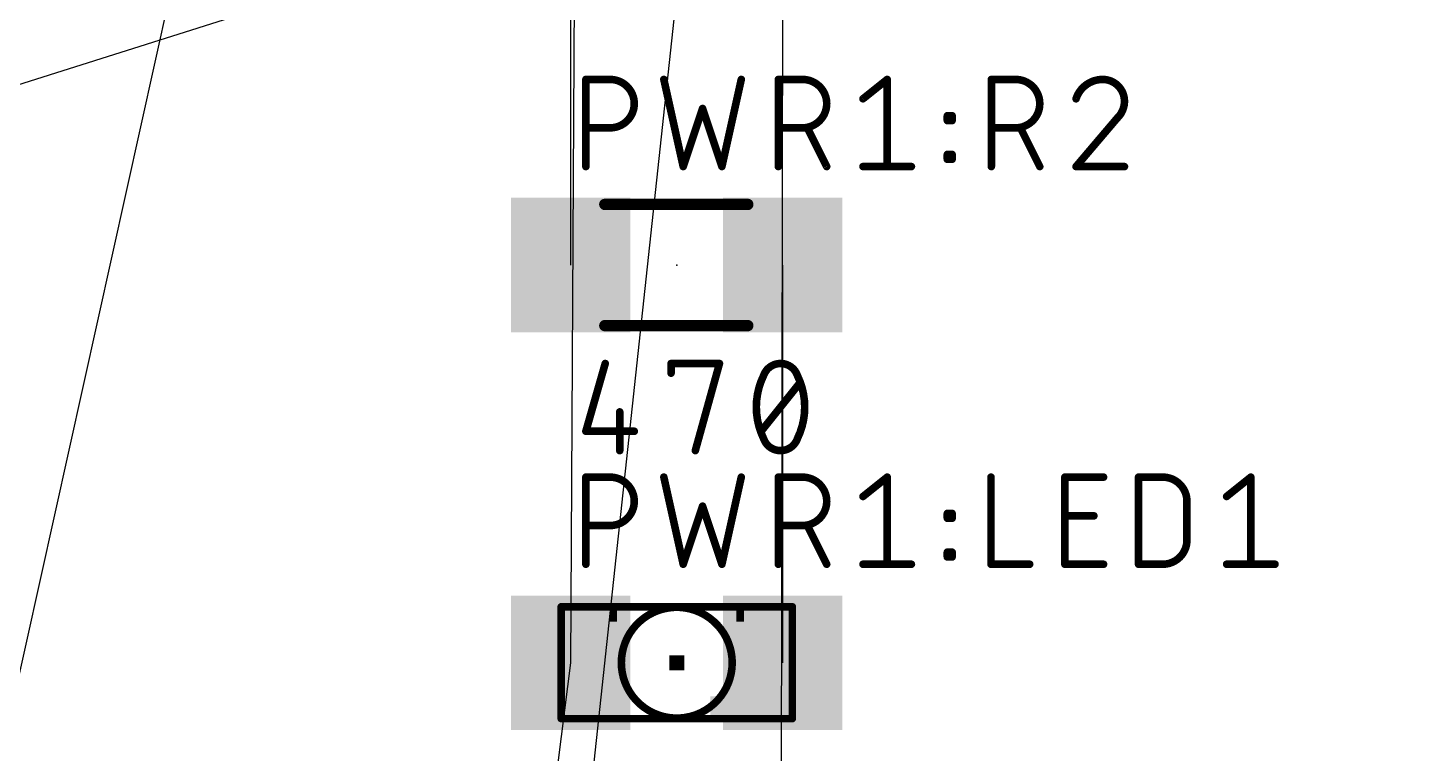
# Model space of a CAD drawing. Extents: x -83 to 167, y -158 to 93.
# Drawn here: x 116.71 to 135.4, y 15.59 to 25.32 of the extents above; entities that cross this region are included whole.
import ezdxf

# ---------------------------------------------------------------- set-up
doc = ezdxf.new("R2010")
doc.units = 0
for name, color, linetype in [('1', 22, 'CONTINUOUS'), ('19', 53, 'CONTINUOUS'), ('21', 253, 'CONTINUOUS'), ('23', 7, 'CONTINUOUS'), ('25', 253, 'CONTINUOUS'), ('27', 253, 'CONTINUOUS'), ('51', 253, 'CONTINUOUS')]:
    doc.layers.add(name, color=color, linetype=linetype)

# ---------------------------------------------------------------- blocks, each defined once
blk = doc.blocks.new('RECT')
blk.add_solid([(-0.5, -0.5), (0.5, -0.5), (-0.5, 0.5), (0.5, 0.5)])

msp = doc.modelspace()

# ---------------------------------------------------------------- linework, layer by layer
at = {"layer": '19'}
for p, q in [((110.876, -9.126), (125.652, 57.442)), ((158.9166, 37.9348), (109.4562, 22.301)), ((123.992, 16.802), (124.114, 37.818)), ((124.014, 12.738), (126.714, 37.818)), ((123.992, 22.136), (123.992, 31.788)), ((126.814, 12.738), (126.836, 26.454)), ((126.836, 16.802), (126.836, 22.136)), ((122.498, 5.013), (123.992, 16.802))]:
    msp.add_line(p, q, dxfattribs=at)
at = {"layer": '21'}
for points, const_width in [([(125.964, 17.302, 0.4424), (124.864, 17.302)], 0.1016), ([(124.8452, 17.3191, 1), (124.8828, 17.2849)], 0.0508), ([(125.9452, 17.2849, 1), (125.9828, 17.3191)], 0.0508), ([(124.864, 16.302, 0.4424), (125.964, 16.302)], 0.1016), ([(124.8828, 16.3191, 1), (124.8452, 16.2849)], 0.0508), ([(125.9828, 16.2849, 1), (125.9452, 16.3191)], 0.0508)]:
    msp.add_lwpolyline(points, format="xyb", dxfattribs=dict(at, const_width=const_width))
at = {"layer": '23'}
for p in [(125.414, 22.136), (125.414, 16.802)]:
    msp.add_point(p, dxfattribs=at)
at = {"layer": '25', "const_width": 0.1016}
for points in [[(124.1948, 23.4568), (124.1948, 24.6252)], [(124.1948, 24.6252), (124.5194, 24.6252)], [(125.2404, 24.6252), (125.5001, 23.4568)], [(126.0194, 23.4568), (126.279, 24.6252)], [(126.776, 23.4568), (126.776, 24.6252)], [(126.776, 24.6252), (127.1006, 24.6252)], [(127.9117, 24.3656), (128.2362, 24.6252)], [(128.2362, 24.6252), (128.2362, 23.4568)], [(129.6335, 23.4568), (129.6335, 24.6252)], [(129.6335, 24.6252), (129.9581, 24.6252)], [(125.5001, 23.4568), (125.7597, 24.2357)], [(125.7597, 24.2357), (126.0194, 23.4568)], [(129.042, 24.0735), (129.042, 24.1384)], [(129.042, 24.1384), (129.1069, 24.1384)], [(129.1069, 24.0735), (129.042, 24.0735)], [(129.1069, 24.1384), (129.1069, 24.0735)], [(131.3209, 24.1059), (130.7691, 23.4568)], [(124.5194, 23.9761), (124.1948, 23.9761)], [(127.1006, 23.9761), (126.776, 23.9761)], [(127.4251, 23.4568), (127.1655, 23.9761)], [(129.9581, 23.9761), (129.6335, 23.9761)], [(130.2826, 23.4568), (130.023, 23.9761)], [(129.042, 23.5542), (129.042, 23.6191)], [(129.042, 23.6191), (129.1069, 23.6191)], [(129.1069, 23.5542), (129.042, 23.5542)], [(129.1069, 23.6191), (129.1069, 23.5542)], [(127.9117, 23.4568), (128.5608, 23.4568)], [(130.7691, 23.4568), (131.4183, 23.4568)], [(124.1948, 18.1228), (124.1948, 19.2912)], [(124.1948, 19.2912), (124.5194, 19.2912)], [(125.2404, 19.2912), (125.5001, 18.1228)], [(126.0194, 18.1228), (126.279, 19.2912)], [(126.776, 18.1228), (126.776, 19.2912)], [(126.776, 19.2912), (127.1006, 19.2912)], [(127.9117, 19.0316), (128.2362, 19.2912)], [(128.2362, 19.2912), (128.2362, 18.1228)], [(129.6284, 19.2912), (129.6284, 18.1228)], [(130.619, 18.1228), (130.619, 19.2912)], [(130.619, 19.2912), (131.1383, 19.2912)], [(131.6074, 18.1228), (131.6074, 19.2912)], [(131.6074, 19.2912), (131.9319, 19.2912)], [(132.7885, 19.0316), (133.113, 19.2912)], [(133.113, 19.2912), (133.113, 18.1228)], [(125.5001, 18.1228), (125.7597, 18.9017)], [(125.7597, 18.9017), (126.0194, 18.1228)], [(132.2565, 18.9666), (132.2565, 18.4474)], [(124.5194, 18.6421), (124.1948, 18.6421)], [(127.1006, 18.6421), (126.776, 18.6421)], [(127.4251, 18.1228), (127.1655, 18.6421)], [(129.042, 18.7395), (129.042, 18.8044)], [(129.042, 18.8044), (129.1069, 18.8044)], [(129.1069, 18.7395), (129.042, 18.7395)], [(129.1069, 18.8044), (129.1069, 18.7395)], [(130.619, 18.7719), (131.0085, 18.7719)], [(129.042, 18.2202), (129.042, 18.2851)], [(129.042, 18.2851), (129.1069, 18.2851)], [(129.1069, 18.2851), (129.1069, 18.2202)], [(127.9117, 18.1228), (128.5608, 18.1228)], [(129.1069, 18.2202), (129.042, 18.2202)], [(129.6284, 18.1228), (130.1477, 18.1228)], [(131.1383, 18.1228), (130.619, 18.1228)], [(131.9319, 18.1228), (131.6074, 18.1228)], [(132.7885, 18.1228), (133.4376, 18.1228)]]:
    msp.add_lwpolyline(points, dxfattribs=at)
at = {"layer": '25'}
for points, const_width in [([(124.2202, 24.6252, 1), (124.1694, 24.6252)], 0.0508), ([(124.1948, 24.6506, 1), (124.1948, 24.5998)], 0.0508), ([(124.5194, 23.9761, 1), (124.5194, 24.6252)], 0.1016), ([(124.5194, 24.6506, 1), (124.5194, 24.5998)], 0.0508), ([(124.5194, 24.5998, 1), (124.5194, 24.6506)], 0.0508), ([(125.2652, 24.6307, 1), (125.2156, 24.6197)], 0.0508), ([(126.3038, 24.6197, 1), (126.2542, 24.6307)], 0.0508), ([(126.8014, 24.6252, 1), (126.7506, 24.6252)], 0.0508), ([(126.776, 24.6506, 1), (126.776, 24.5998)], 0.0508), ([(127.1006, 23.9761, 1), (127.1006, 24.6252)], 0.1016), ([(127.1006, 24.6506, 1), (127.1006, 24.5998)], 0.0508), ([(127.1006, 24.5998, 1), (127.1006, 24.6506)], 0.0508), ([(128.2616, 24.6252, 1), (128.2108, 24.6252)], 0.0508), ([(128.2521, 24.6054, 1), (128.2203, 24.645)], 0.0508), ([(129.6589, 24.6252, 1), (129.6081, 24.6252)], 0.0508), ([(129.6335, 24.6506, 1), (129.6335, 24.5998)], 0.0508), ([(129.9581, 23.9761, 1), (129.9581, 24.6252)], 0.1016), ([(129.9581, 24.6506, 1), (129.9581, 24.5998)], 0.0508), ([(129.9581, 24.5998, 1), (129.9581, 24.6506)], 0.0508), ([(131.1262, 24.6252, 0.3252), (130.7691, 24.3656)], 0.1016), ([(131.4183, 24.3331, 0.4142), (131.1262, 24.6252)], 0.1016), ([(131.1262, 24.6506, 1), (131.1262, 24.5998)], 0.0508), ([(131.1262, 24.5998, 1), (131.1262, 24.6506)], 0.0508), ([(127.8958, 24.3854, 1), (127.9275, 24.3457)], 0.0508), ([(130.745, 24.3734, 1), (130.7933, 24.3577)], 0.0508), ([(131.3209, 24.1059, 0.2053), (131.4183, 24.3331)], 0.1016), ([(131.4437, 24.3331, 1), (131.3929, 24.3331)], 0.0508), ([(131.3929, 24.3331, 1), (131.4437, 24.3331)], 0.0508), ([(125.7838, 24.2438, 1), (125.7356, 24.2277)], 0.0508), ([(125.7838, 24.2277, 1), (125.7356, 24.2438)], 0.0508), ([(129.0674, 24.1384, 1), (129.0166, 24.1384)], 0.0508), ([(129.042, 24.1638, 1), (129.042, 24.113)], 0.0508), ([(129.042, 24.0989, 1), (129.042, 24.0481)], 0.0508), ([(129.1323, 24.1384, 1), (129.0815, 24.1384)], 0.0508), ([(129.1069, 24.113, 1), (129.1069, 24.1638)], 0.0508), ([(129.1069, 24.0481, 1), (129.1069, 24.0989)], 0.0508), ([(131.3034, 24.1243, 1), (131.3384, 24.0875)], 0.0508), ([(131.3402, 24.0895, 1), (131.3015, 24.1224)], 0.0508), ([(124.1948, 24.0015, 1), (124.1948, 23.9507)], 0.0508), ([(124.5194, 24.0015, 1), (124.5194, 23.9507)], 0.0508), ([(124.5194, 23.9507, 1), (124.5194, 24.0015)], 0.0508), ([(126.776, 24.0015, 1), (126.776, 23.9507)], 0.0508), ([(127.1006, 24.0015, 1), (127.1006, 23.9507)], 0.0508), ([(127.1006, 23.9507, 1), (127.1006, 24.0015)], 0.0508), ([(127.1882, 23.9874, 1), (127.1428, 23.9647)], 0.0508), ([(129.0166, 24.0735, 1), (129.0674, 24.0735)], 0.0508), ([(129.0815, 24.0735, 1), (129.1323, 24.0735)], 0.0508), ([(129.6335, 24.0015, 1), (129.6335, 23.9507)], 0.0508), ([(129.9581, 24.0015, 1), (129.9581, 23.9507)], 0.0508), ([(129.9581, 23.9507, 1), (129.9581, 24.0015)], 0.0508), ([(130.0457, 23.9874, 1), (130.0003, 23.9647)], 0.0508), ([(129.0674, 23.6191, 1), (129.0166, 23.6191)], 0.0508), ([(129.042, 23.6445, 1), (129.042, 23.5937)], 0.0508), ([(129.042, 23.5796, 1), (129.042, 23.5288)], 0.0508), ([(129.0166, 23.5542, 1), (129.0674, 23.5542)], 0.0508), ([(129.1323, 23.6191, 1), (129.0815, 23.6191)], 0.0508), ([(129.0815, 23.5542, 1), (129.1323, 23.5542)], 0.0508), ([(129.1069, 23.5937, 1), (129.1069, 23.6445)], 0.0508), ([(129.1069, 23.5288, 1), (129.1069, 23.5796)], 0.0508), ([(124.1694, 23.4568, 1), (124.2202, 23.4568)], 0.0508), ([(125.476, 23.4648, 1), (125.5242, 23.4488)], 0.0508), ([(125.4753, 23.4513, 1), (125.5249, 23.4623)], 0.0508), ([(125.9946, 23.4623, 1), (126.0442, 23.4513)], 0.0508), ([(125.9953, 23.4488, 1), (126.0435, 23.4648)], 0.0508), ([(126.7506, 23.4568, 1), (126.8014, 23.4568)], 0.0508), ([(127.4024, 23.4454, 1), (127.4479, 23.4682)], 0.0508), ([(127.9117, 23.4822, 1), (127.9117, 23.4314)], 0.0508), ([(128.2108, 23.4568, 1), (128.2616, 23.4568)], 0.0508), ([(128.5608, 23.4314, 1), (128.5608, 23.4822)], 0.0508), ([(129.6081, 23.4568, 1), (129.6589, 23.4568)], 0.0508), ([(130.2599, 23.4454, 1), (130.3053, 23.4682)], 0.0508), ([(130.7691, 23.4822, 1), (130.7691, 23.4314)], 0.0508), ([(130.7498, 23.4733, 1), (130.7885, 23.4403)], 0.0508), ([(131.4183, 23.4314, 1), (131.4183, 23.4822)], 0.0508), ([(124.2202, 19.2912, 1), (124.1694, 19.2912)], 0.0508), ([(124.1948, 19.3166, 1), (124.1948, 19.2658)], 0.0508), ([(124.5194, 18.6421, 1), (124.5194, 19.2912)], 0.1016), ([(124.5194, 19.3166, 1), (124.5194, 19.2658)], 0.0508), ([(124.5194, 19.2658, 1), (124.5194, 19.3166)], 0.0508), ([(125.2652, 19.2967, 1), (125.2156, 19.2857)], 0.0508), ([(126.3038, 19.2857, 1), (126.2542, 19.2967)], 0.0508), ([(126.8014, 19.2912, 1), (126.7506, 19.2912)], 0.0508), ([(126.776, 19.3166, 1), (126.776, 19.2658)], 0.0508), ([(127.1006, 18.6421, 1), (127.1006, 19.2912)], 0.1016), ([(127.1006, 19.3166, 1), (127.1006, 19.2658)], 0.0508), ([(127.1006, 19.2658, 1), (127.1006, 19.3166)], 0.0508), ([(128.2616, 19.2912, 1), (128.2108, 19.2912)], 0.0508), ([(128.2521, 19.2714, 1), (128.2203, 19.311)], 0.0508), ([(129.6538, 19.2912, 1), (129.603, 19.2912)], 0.0508), ([(130.6444, 19.2912, 1), (130.5936, 19.2912)], 0.0508), ([(130.619, 19.3166, 1), (130.619, 19.2658)], 0.0508), ([(131.1383, 19.2658, 1), (131.1383, 19.3166)], 0.0508), ([(131.6328, 19.2912, 1), (131.582, 19.2912)], 0.0508), ([(131.6074, 19.3166, 1), (131.6074, 19.2658)], 0.0508), ([(132.2565, 18.9666, 0.4142), (131.9319, 19.2912)], 0.1016), ([(131.9319, 19.3166, 1), (131.9319, 19.2658)], 0.0508), ([(131.9319, 19.2658, 1), (131.9319, 19.3166)], 0.0508), ([(133.1384, 19.2912, 1), (133.0876, 19.2912)], 0.0508), ([(133.1289, 19.2714, 1), (133.0971, 19.311)], 0.0508), ([(127.8958, 19.0514, 1), (127.9275, 19.0117)], 0.0508), ([(132.7726, 19.0514, 1), (132.8043, 19.0117)], 0.0508), ([(125.7838, 18.9098, 1), (125.7356, 18.8937)], 0.0508), ([(125.7838, 18.8937, 1), (125.7356, 18.9098)], 0.0508), ([(132.2819, 18.9666, 1), (132.2311, 18.9666)], 0.0508), ([(132.2311, 18.9666, 1), (132.2819, 18.9666)], 0.0508), ([(124.1948, 18.6675, 1), (124.1948, 18.6167)], 0.0508), ([(124.5194, 18.6675, 1), (124.5194, 18.6167)], 0.0508), ([(124.5194, 18.6167, 1), (124.5194, 18.6675)], 0.0508), ([(126.776, 18.6675, 1), (126.776, 18.6167)], 0.0508), ([(127.1006, 18.6675, 1), (127.1006, 18.6167)], 0.0508), ([(127.1006, 18.6167, 1), (127.1006, 18.6675)], 0.0508), ([(127.1882, 18.6534, 1), (127.1428, 18.6307)], 0.0508), ([(129.0674, 18.8044, 1), (129.0166, 18.8044)], 0.0508), ([(129.042, 18.8298, 1), (129.042, 18.779)], 0.0508), ([(129.042, 18.7649, 1), (129.042, 18.7141)], 0.0508), ([(129.0166, 18.7395, 1), (129.0674, 18.7395)], 0.0508), ([(129.1323, 18.8044, 1), (129.0815, 18.8044)], 0.0508), ([(129.0815, 18.7395, 1), (129.1323, 18.7395)], 0.0508), ([(129.1069, 18.779, 1), (129.1069, 18.8298)], 0.0508), ([(129.1069, 18.7141, 1), (129.1069, 18.7649)], 0.0508), ([(130.619, 18.7973, 1), (130.619, 18.7465)], 0.0508), ([(131.0085, 18.7465, 1), (131.0085, 18.7973)], 0.0508), ([(129.0674, 18.2851, 1), (129.0166, 18.2851)], 0.0508), ([(129.042, 18.3105, 1), (129.042, 18.2597)], 0.0508), ([(129.1323, 18.2851, 1), (129.0815, 18.2851)], 0.0508), ([(129.1069, 18.2597, 1), (129.1069, 18.3105)], 0.0508), ([(131.9319, 18.1228, 0.4142), (132.2565, 18.4474)], 0.1016), ([(132.2819, 18.4474, 1), (132.2311, 18.4474)], 0.0508), ([(132.2311, 18.4474, 1), (132.2819, 18.4474)], 0.0508), ([(124.1694, 18.1228, 1), (124.2202, 18.1228)], 0.0508), ([(125.476, 18.1308, 1), (125.5242, 18.1148)], 0.0508), ([(125.4753, 18.1173, 1), (125.5249, 18.1283)], 0.0508), ([(125.9946, 18.1283, 1), (126.0442, 18.1173)], 0.0508), ([(125.9953, 18.1148, 1), (126.0435, 18.1308)], 0.0508), ([(126.7506, 18.1228, 1), (126.8014, 18.1228)], 0.0508), ([(127.4024, 18.1114, 1), (127.4479, 18.1342)], 0.0508), ([(127.9117, 18.1482, 1), (127.9117, 18.0974)], 0.0508), ([(128.2108, 18.1228, 1), (128.2616, 18.1228)], 0.0508), ([(128.5608, 18.0974, 1), (128.5608, 18.1482)], 0.0508), ([(129.042, 18.2456, 1), (129.042, 18.1948)], 0.0508), ([(129.0166, 18.2202, 1), (129.0674, 18.2202)], 0.0508), ([(129.0815, 18.2202, 1), (129.1323, 18.2202)], 0.0508), ([(129.1069, 18.1948, 1), (129.1069, 18.2456)], 0.0508), ([(129.6284, 18.1482, 1), (129.6284, 18.0974)], 0.0508), ([(129.603, 18.1228, 1), (129.6538, 18.1228)], 0.0508), ([(130.1477, 18.0974, 1), (130.1477, 18.1482)], 0.0508), ([(130.619, 18.1482, 1), (130.619, 18.0974)], 0.0508), ([(130.5936, 18.1228, 1), (130.6444, 18.1228)], 0.0508), ([(131.1383, 18.0974, 1), (131.1383, 18.1482)], 0.0508), ([(131.6074, 18.1482, 1), (131.6074, 18.0974)], 0.0508), ([(131.582, 18.1228, 1), (131.6328, 18.1228)], 0.0508), ([(131.9319, 18.1482, 1), (131.9319, 18.0974)], 0.0508), ([(131.9319, 18.0974, 1), (131.9319, 18.1482)], 0.0508), ([(132.7885, 18.1482, 1), (132.7885, 18.0974)], 0.0508), ([(133.0876, 18.1228, 1), (133.1384, 18.1228)], 0.0508), ([(133.4376, 18.0974, 1), (133.4376, 18.1482)], 0.0508)]:
    msp.add_lwpolyline(points, format="xyb", dxfattribs=dict(at, const_width=const_width))
at = {"layer": '27', "const_width": 0.1016}
for points in [[(124.4544, 20.8152), (124.1948, 19.9064)], [(125.3378, 20.6854), (125.3378, 20.8152)], [(125.3378, 20.8152), (125.9869, 20.8152)], [(125.9869, 20.8152), (125.6624, 19.6468)], [(126.5457, 19.9064), (127.065, 20.5556)], [(124.6492, 20.1661), (124.6492, 19.6468)], [(124.1948, 19.9064), (124.8439, 19.9064)]]:
    msp.add_lwpolyline(points, dxfattribs=at)
at = {"layer": '27'}
for points, const_width in [([(124.4789, 20.8082, 1), (124.43, 20.8222)], 0.0508), ([(125.3632, 20.8152, 1), (125.3124, 20.8152)], 0.0508), ([(125.3378, 20.8406, 1), (125.3378, 20.7898)], 0.0508), ([(126.0114, 20.8084, 1), (125.9624, 20.822)], 0.0508), ([(125.9869, 20.7898, 1), (125.9869, 20.8406)], 0.0508), ([(126.8053, 20.8152, 0.3205), (126.5782, 20.6529)], 0.1016), ([(127.0325, 20.6529, 0.3205), (126.8053, 20.8152)], 0.1016), ([(126.8053, 20.8406, 1), (126.8053, 20.7898)], 0.0508), ([(126.8053, 20.7898, 1), (126.8053, 20.8406)], 0.0508), ([(125.3124, 20.6854, 1), (125.3632, 20.6854)], 0.0508), ([(126.5782, 20.6529, 0.1139), (126.4808, 20.231)], 0.1016), ([(126.5541, 20.6612, 1), (126.6022, 20.6447)], 0.0508), ([(126.601, 20.6418, 1), (126.5553, 20.6641)], 0.0508), ([(127.0554, 20.6641, 1), (127.0097, 20.6418)], 0.0508), ([(127.1299, 20.231, 0.1139), (127.0325, 20.6529)], 0.1016), ([(127.0085, 20.6447, 1), (127.0566, 20.6612)], 0.0508), ([(127.0848, 20.5397, 1), (127.0452, 20.5714)], 0.0508), ([(124.6746, 20.1661, 1), (124.6238, 20.1661)], 0.0508), ([(126.4808, 20.231, 0.1139), (126.5782, 19.8091)], 0.1016), ([(126.5062, 20.231, 1), (126.4554, 20.231)], 0.0508), ([(126.4554, 20.231, 1), (126.5062, 20.231)], 0.0508), ([(127.0325, 19.8091, 0.1139), (127.1299, 20.231)], 0.1016), ([(127.1553, 20.231, 1), (127.1045, 20.231)], 0.0508), ([(127.1045, 20.231, 1), (127.1553, 20.231)], 0.0508), ([(124.1948, 19.9318, 1), (124.1948, 19.881)], 0.0508), ([(124.1704, 19.9134, 1), (124.2192, 19.8995)], 0.0508), ([(124.8439, 19.881, 1), (124.8439, 19.9318)], 0.0508), ([(126.5259, 19.9223, 1), (126.5655, 19.8906)], 0.0508), ([(126.6022, 19.8173, 1), (126.5541, 19.8008)], 0.0508), ([(126.5782, 19.8091, 0.3205), (126.8053, 19.6468)], 0.1016), ([(126.5553, 19.7979, 1), (126.601, 19.8202)], 0.0508), ([(126.8053, 19.6468, 0.3205), (127.0325, 19.8091)], 0.1016), ([(127.0097, 19.8202, 1), (127.0554, 19.7979)], 0.0508), ([(127.0566, 19.8008, 1), (127.0085, 19.8173)], 0.0508), ([(124.6238, 19.6468, 1), (124.6746, 19.6468)], 0.0508), ([(125.6379, 19.6536, 1), (125.6868, 19.64)], 0.0508), ([(126.8053, 19.6722, 1), (126.8053, 19.6214)], 0.0508), ([(126.8053, 19.6214, 1), (126.8053, 19.6722)], 0.0508)]:
    msp.add_lwpolyline(points, format="xyb", dxfattribs=dict(at, const_width=const_width))
at = {"layer": '51'}
for points, const_width in [([(126.3665, 22.9488), (124.4488, 22.9488)], 0.1524), ([(126.3665, 21.3232), (124.4488, 21.3232)], 0.1524), ([(123.864, 16.052), (123.864, 17.552)], 0.1016), ([(123.864, 17.552), (126.964, 17.552)], 0.1016), ([(126.964, 17.552), (126.964, 16.052)], 0.1016), ([(126.964, 16.052), (123.864, 16.052)], 0.1016)]:
    msp.add_lwpolyline(points, dxfattribs=dict(at, const_width=const_width))
for points, const_width in [([(124.4488, 22.9869, 1), (124.4488, 22.9107)], 0.0762), ([(126.3665, 22.9107, 1), (126.3665, 22.9869)], 0.0762), ([(124.4488, 21.3613, 1), (124.4488, 21.2851)], 0.0762), ([(126.3665, 21.2851, 1), (126.3665, 21.3613)], 0.0762), ([(123.8894, 17.552, 1), (123.8386, 17.552)], 0.0508), ([(123.864, 17.5774, 1), (123.864, 17.5266)], 0.0508), ([(126.9894, 17.552, 1), (126.9386, 17.552)], 0.0508), ([(126.964, 17.5266, 1), (126.964, 17.5774)], 0.0508), ([(124.864, 17.302, 0.3866), (124.864, 16.302)], 0.1016), ([(124.8828, 17.2849, 1), (124.8452, 17.3191)], 0.0508), ([(125.964, 16.302, 0.3866), (125.964, 17.302)], 0.1016), ([(125.9828, 17.3191, 1), (125.9452, 17.2849)], 0.0508), ([(124.8452, 16.2849, 1), (124.8828, 16.3191)], 0.0508), ([(125.9452, 16.3191, 1), (125.9828, 16.2849)], 0.0508), ([(123.864, 16.0774, 1), (123.864, 16.0266)], 0.0508), ([(123.8386, 16.052, 1), (123.8894, 16.052)], 0.0508), ([(126.9386, 16.052, 1), (126.9894, 16.052)], 0.0508), ([(126.964, 16.0266, 1), (126.964, 16.0774)], 0.0508)]:
    msp.add_lwpolyline(points, format="xyb", dxfattribs=dict(at, const_width=const_width))

# ---------------------------------------------------------------- block references
at = {"layer": '1', "xscale": 1.6, "yscale": 1.803}
for p in [(123.992, 22.136), (126.836, 22.136), (123.992, 16.802), (126.836, 16.802)]:
    msp.add_blockref('RECT', p, dxfattribs=at)
at = {"layer": '21'}
for p, xscale, yscale in [((125.414, 16.802), 0.2, 0.2), ((125.939, 16.227), 0.15, 0.25)]:
    msp.add_blockref('RECT', p, dxfattribs=dict(at, xscale=xscale, yscale=yscale))
at = {"layer": '51'}
for p, xscale, yscale in [((124.0932, 22.136), 0.7366, 1.7526), ((126.7348, 22.136), 0.7366, 1.7526), ((124.564, 17.427), 0.1, 0.15), ((126.264, 17.427), 0.1, 0.15), ((124.564, 16.702), 0.1, 1.2), ((126.264, 16.702), 0.1, 1.2), ((126.039, 16.227), 0.35, 0.25)]:
    msp.add_blockref('RECT', p, dxfattribs=dict(at, xscale=xscale, yscale=yscale))

doc.saveas('drawing.dxf')
